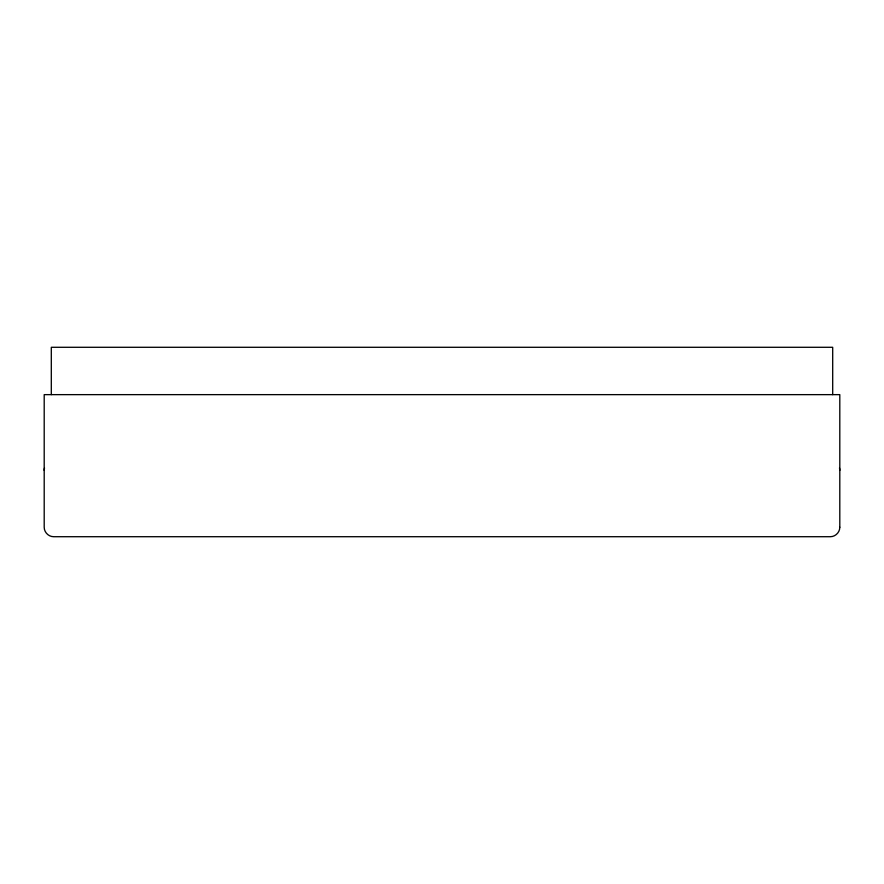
<?xml version="1.0" encoding="UTF-8"?>
<svg xmlns="http://www.w3.org/2000/svg" width="884" height="884" viewBox="0 0 884 884"><rect width="100%" height="100%" fill="white"/><g stroke="black" fill="none" stroke-linecap="round" stroke-linejoin="round"><path stroke-width="1.33" d="M832.695 394.64L832.695 347.29L51.305 347.29L51.305 394.64M839.48 467.967A9.47 9.47 0 0 1 839.8 470.41M44.2 470.41A9.47 9.47 0 0 1 44.52 467.967M839.8 527.24C839.833 532.312 835.402 536.743 830.33 536.71L53.67 536.71C48.598 536.743 44.167 532.312 44.2 527.24L44.2 394.64L839.8 394.64L839.8 527.24"/></g></svg>
